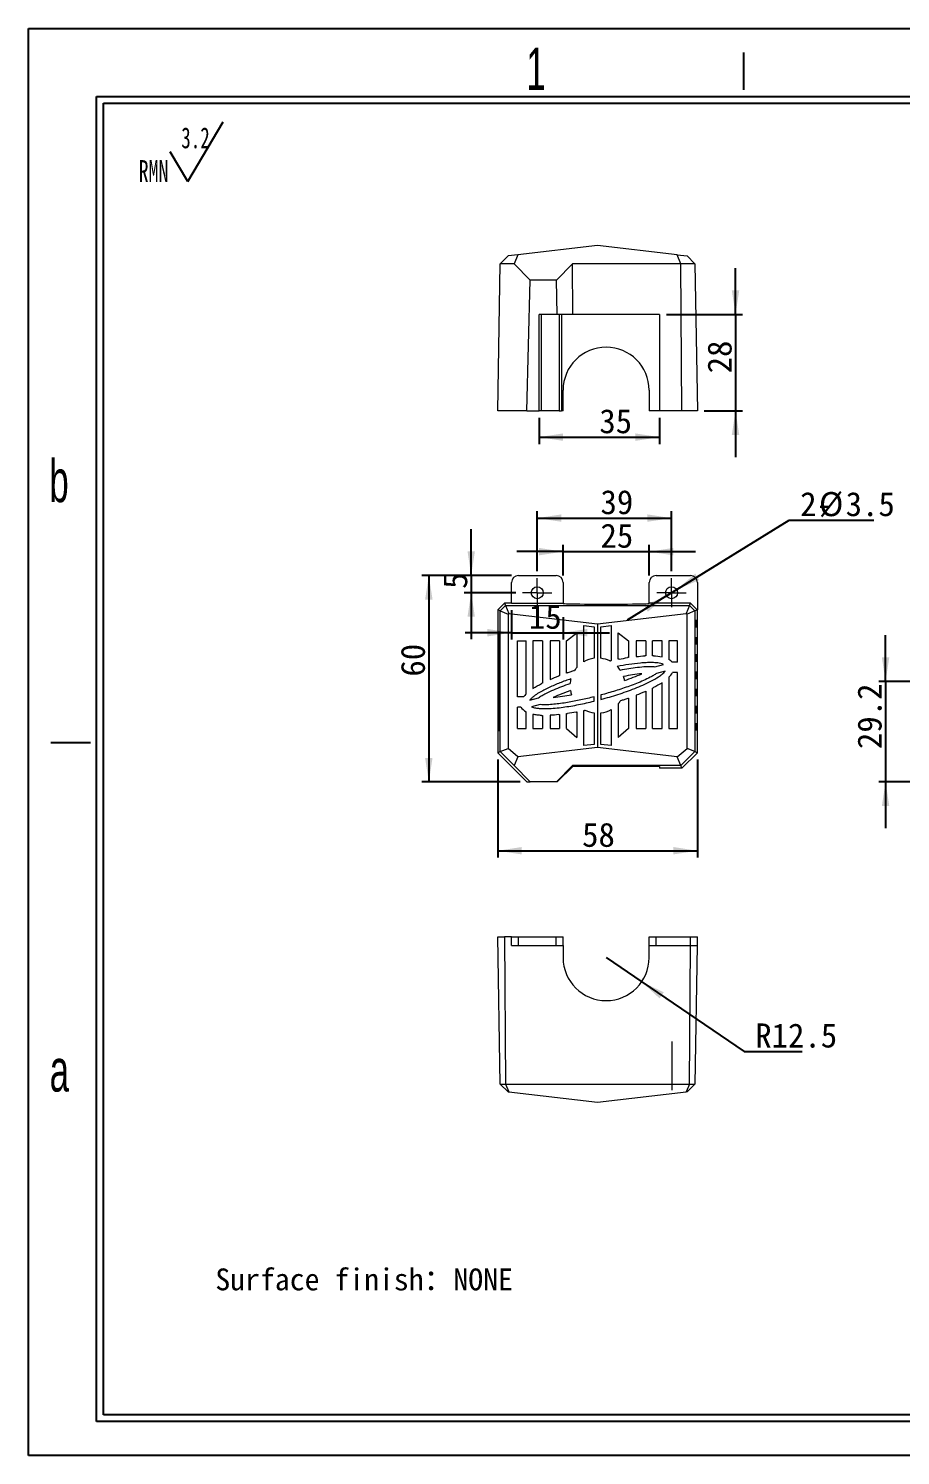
# Model space of a CAD drawing. Header units: millimetres. Extents: x 2 to 295, y 1 to 209.
# Drawn here: x 1.8 to 128.4, y 1.3 to 208.7 of the extents above; entities that cross this region are included whole.
import ezdxf

# ---------------------------------------------------------------- set-up
doc = ezdxf.new("R2010")
doc.units = ezdxf.units.MM
doc.linetypes.add('CENTER', pattern=[10.16, 6.35, -1.27, 1.27, -1.27])
doc.linetypes.add('CENTERX2', pattern=[20.32, 12.7, -2.54, 2.54, -2.54])
doc.layers.add('DIM', color=5, linetype='Continuous')
doc.layers.add('SLD-0', color=179, linetype='Continuous')
doc.layers.add('中心线', color=1, linetype='CENTER', lineweight=15)
doc.styles.add('SLDTEXTSTYLE0', font='SIMSUN.TTC', dxfattribs={"width": 0.67})
doc.styles.add('SLDTEXTSTYLE1', font='SIMSUN.TTC', dxfattribs={"bigfont": 'bigfont'})
doc.styles.add('SLDTEXTSTYLE13', font='SIMSUN.TTC')
doc.styles.add('SLDTEXTSTYLE4', font='GOTHIC.TTF', dxfattribs={"width": 0.61171})
doc.dimstyles.new('SLDDIMSTYLE0', dxfattribs={"dimtxt": 3.5, "dimasz": 3.5, "dimexe": 0, "dimexo": 0.0625, "dimgap": 0.875, "dimtad": 2, "dimlfac": 2, "dimrnd": 1e-09, "dimzin": 12, "dimdsep": 46, "dimtxsty": 'SLDTEXTSTYLE0', "dimsah": 1, "dimcen": 0.09, "dimadec": 0, "dimazin": 3, "dimtfac": 1, "dimtofl": 0, "dimtmove": 0, "dimatfit": 3, "dimfxl": 0, "dimfrac": 2, "dimtolj": 1, "dimtzin": 12, "dimarcsym": 0})
doc.dimstyles.new('SLDDIMSTYLE1', dxfattribs={"dimtxt": 3.5, "dimasz": 3.5, "dimexe": 0, "dimexo": 0.0625, "dimgap": 0.875, "dimtad": 0, "dimtih": 1, "dimtoh": 1, "dimlfac": 2, "dimrnd": 1e-09, "dimzin": 12, "dimdsep": 46, "dimtxsty": 'SLDTEXTSTYLE0', "dimsah": 1, "dimcen": 0, "dimadec": 0, "dimazin": 3, "dimtfac": 1, "dimtmove": 0, "dimatfit": 3, "dimfxl": 0, "dimfrac": 2, "dimtolj": 1, "dimtzin": 12, "dimarcsym": 0})
doc.dimstyles.new('SLDDIMSTYLE2', dxfattribs={"dimtxt": 3.5, "dimasz": 3.5, "dimexe": 0, "dimexo": 0.0625, "dimgap": 0.875, "dimtad": 2, "dimlfac": 2, "dimrnd": 1e-09, "dimzin": 12, "dimdsep": 46, "dimtxsty": 'SLDTEXTSTYLE0', "dimsah": 1, "dimcen": 0.09, "dimadec": 0, "dimazin": 3, "dimtfac": 1, "dimtmove": 0, "dimatfit": 0, "dimfxl": 0, "dimfrac": 2, "dimtolj": 1, "dimtzin": 12, "dimarcsym": 0})
doc.dimstyles.new('SLDDIMSTYLE3', dxfattribs={"dimtxt": 3.5, "dimasz": 3.5, "dimexe": 0, "dimexo": 0.0625, "dimgap": 0.875, "dimtad": 0, "dimtih": 1, "dimtoh": 1, "dimlfac": 2, "dimrnd": 1e-09, "dimzin": 12, "dimdsep": 46, "dimtxsty": 'SLDTEXTSTYLE0', "dimsah": 1, "dimcen": 0, "dimadec": 0, "dimazin": 3, "dimtfac": 1, "dimtofl": 0, "dimtmove": 0, "dimatfit": 3, "dimfxl": 0, "dimfrac": 2, "dimtolj": 1, "dimtzin": 12, "dimarcsym": 0})

# ---------------------------------------------------------------- blocks, each defined once
blk = doc.blocks.new('SW_NOTE_0')
at = {"layer": 'SLD-0', "color": 0}
for q in [(12.27, 9.26), (4.6, 4.92)]:
    blk.add_line((7.16, 0.59), q, dxfattribs=at)
at = {"layer": 'SLD-0', "color": 0, "attachment_point": 1, "style": 'SLDTEXTSTYLE0'}
for s, insert, char_height in [('3.2', (6.19, 8.45), 3.032), ('RMN', (0, 3.69), 3.175)]:
    blk.add_mtext(s, dxfattribs=dict(at, insert=insert, char_height=char_height))
blk = doc.blocks.new('_D')
at = {"layer": 'DIM'}
for p, q in [((75.69, 129.81), (75.69, 138.52)), ((75.69, 137.52), (95.19, 137.52)), ((95.19, 129.81), (95.19, 138.52))]:
    blk.add_line(p, q, dxfattribs=at)
for points in [[(75.69, 137.52), (79.19, 136.99), (79.19, 138.06)], [(95.19, 137.52), (91.69, 138.06), (91.69, 136.99)]]:
    blk.add_solid(points, dxfattribs=at)
at = {"layer": 'DIM', "insert": (84.87, 141.6), "char_height": 3.5, "attachment_point": 1, "style": 'SLDTEXTSTYLE13'}
blk.add_mtext('39', dxfattribs=at)
blk = doc.blocks.new('_D_1')
at = {"layer": 'DIM'}
for p, q in [((95.94, 127.14), (112.29, 137.24)), ((112.29, 137.24), (124.55, 137.24)), ((94.45, 126.22), (95.94, 127.14)), ((94.45, 126.22), (88.72, 122.69))]:
    blk.add_line(p, q, dxfattribs=at)
for points in [[(95.94, 127.14), (99.2, 128.52), (98.63, 129.44)], [(94.45, 126.22), (91.19, 124.84), (91.75, 123.92)]]:
    blk.add_solid(points, dxfattribs=at)
at = {"layer": 'DIM', "char_height": 3.5, "attachment_point": 1, "style": 'SLDTEXTSTYLE13'}
for s, insert in [('2-', (113.87, 141.31)), ('%%c', (116.6, 141.31)), ('3.5', (120.47, 141.31))]:
    blk.add_mtext(s, dxfattribs=dict(at, insert=insert))
blk = doc.blocks.new('_D_2')
at = {"layer": 'DIM'}
for p, q in [((69.94, 102.43), (69.94, 88.18)), ((98.94, 102.43), (98.94, 88.18)), ((69.94, 89.18), (98.94, 89.18))]:
    blk.add_line(p, q, dxfattribs=at)
for points in [[(69.94, 89.18), (73.44, 88.64), (73.44, 89.72)], [(98.94, 89.18), (95.44, 89.72), (95.44, 88.64)]]:
    blk.add_solid(points, dxfattribs=at)
at = {"layer": 'DIM', "insert": (82.2, 93.25), "char_height": 3.5, "attachment_point": 1, "style": 'SLDTEXTSTYLE13'}
blk.add_mtext('58', dxfattribs=at)
blk = doc.blocks.new('_D_3')
at = {"layer": 'DIM'}
for p, q in [((71.94, 129.18), (58.94, 129.18)), ((59.94, 129.18), (59.94, 99.18)), ((73.19, 99.18), (58.94, 99.18))]:
    blk.add_line(p, q, dxfattribs=at)
for points in [[(59.94, 129.18), (59.4, 125.68), (60.48, 125.68)], [(59.94, 99.18), (60.48, 102.68), (59.4, 102.68)]]:
    blk.add_solid(points, dxfattribs=at)
at = {"layer": 'DIM', "insert": (55.87, 114.49), "char_height": 3.5, "attachment_point": 1, "rotation": 90, "style": 'SLDTEXTSTYLE13'}
blk.add_mtext('60', dxfattribs=at)
blk = doc.blocks.new('_D_4')
at = {"layer": 'DIM'}
for p, q in [((79.44, 129.18), (79.44, 133.65)), ((91.94, 129.18), (91.94, 133.65)), ((79.44, 132.65), (72.71, 132.65)), ((79.44, 132.65), (91.94, 132.65)), ((91.94, 132.65), (98.67, 132.65))]:
    blk.add_line(p, q, dxfattribs=at)
for points in [[(79.44, 132.65), (75.94, 133.19), (75.94, 132.11)], [(91.94, 132.65), (95.44, 132.11), (95.44, 133.19)]]:
    blk.add_solid(points, dxfattribs=at)
at = {"layer": 'DIM', "insert": (84.87, 136.72), "char_height": 3.5, "attachment_point": 1, "style": 'SLDTEXTSTYLE13'}
blk.add_mtext('25', dxfattribs=at)
blk = doc.blocks.new('_D_5')
at = {"layer": 'DIM'}
for p, q in [((71.94, 124.16), (71.94, 119.87)), ((79.44, 123.13), (79.44, 119.87)), ((71.94, 120.87), (65.21, 120.87)), ((71.94, 120.87), (79.44, 120.87)), ((79.44, 120.87), (86.17, 120.87))]:
    blk.add_line(p, q, dxfattribs=at)
for points in [[(71.94, 120.87), (68.44, 121.41), (68.44, 120.33)], [(79.44, 120.87), (82.94, 120.33), (82.94, 121.41)]]:
    blk.add_solid(points, dxfattribs=at)
at = {"layer": 'DIM', "insert": (74.48, 124.94), "char_height": 3.5, "attachment_point": 1, "style": 'SLDTEXTSTYLE13'}
blk.add_mtext('15', dxfattribs=at)
blk = doc.blocks.new('_D_6')
at = {"layer": 'DIM'}
for p, q in [((66.09, 129.18), (66.09, 135.91)), ((71.94, 129.18), (65.09, 129.18)), ((66.09, 129.18), (66.09, 126.68)), ((72.57, 126.68), (65.09, 126.68)), ((66.09, 126.68), (66.09, 119.95))]:
    blk.add_line(p, q, dxfattribs=at)
for points in [[(66.09, 129.18), (66.63, 132.68), (65.56, 132.68)], [(66.09, 126.68), (65.56, 123.18), (66.63, 123.18)]]:
    blk.add_solid(points, dxfattribs=at)
at = {"layer": 'DIM', "insert": (62.02, 127.24), "char_height": 3.5, "attachment_point": 1, "rotation": 90, "style": 'SLDTEXTSTYLE13'}
blk.add_mtext('5', dxfattribs=at)
blk = doc.blocks.new('SW_CENTERMARKSYMBOL_0')
at = {"layer": '中心线', "color": 0}
for p, q in [((0, 1.25), (0, 2.125)), ((-1.25, 0), (-2.125, 0)), ((0, 0), (-1.25, 0)), ((0, 0), (0, 1.25)), ((0, 0), (0, -1.25)), ((0, 0), (1.25, 0)), ((1.25, 0), (2.125, 0)), ((0, -1.25), (0, -2.125))]:
    blk.add_line(p, q, dxfattribs=at)
blk = doc.blocks.new('SW_CENTERMARKSYMBOL_1')
at = {"layer": '中心线', "color": 0}
for p, q in [((0, 1.25), (0, 2.125)), ((-1.25, 0), (-2.125, 0)), ((0, 0), (-1.25, 0)), ((0, 0), (0, 1.25)), ((0, 0), (0, -1.25)), ((0, 0), (1.25, 0)), ((1.25, 0), (2.125, 0)), ((0, -1.25), (0, -2.125))]:
    blk.add_line(p, q, dxfattribs=at)
blk = doc.blocks.new('_D_9')
at = {"layer": 'DIM'}
for p, q in [((126.27, 113.78), (126.27, 120.51)), ((140.27, 113.78), (125.27, 113.78)), ((126.27, 113.78), (126.27, 99.18)), ((135.27, 99.18), (125.27, 99.18)), ((126.27, 99.18), (126.27, 92.45))]:
    blk.add_line(p, q, dxfattribs=at)
for points in [[(126.27, 113.78), (126.81, 117.28), (125.73, 117.28)], [(126.27, 99.18), (125.73, 95.68), (126.81, 95.68)]]:
    blk.add_solid(points, dxfattribs=at)
at = {"layer": 'DIM', "insert": (122.19, 103.96), "char_height": 3.5, "attachment_point": 1, "rotation": 90, "style": 'SLDTEXTSTYLE13'}
blk.add_mtext('29.2', dxfattribs=at)
blk = doc.blocks.new('_D_14')
at = {"layer": 'DIM'}
for p, q in [((85.69, 73.65), (90.86, 70.13)), ((90.86, 70.13), (105.75, 60.01)), ((105.75, 60.01), (114.14, 60.01))]:
    blk.add_line(p, q, dxfattribs=at)
blk.add_solid([(90.86, 70.13), (93.45, 67.72), (94.06, 68.61)], dxfattribs=at)
at = {"layer": 'DIM', "insert": (107.34, 64.08), "char_height": 3.5, "attachment_point": 1, "style": 'SLDTEXTSTYLE13'}
blk.add_mtext('R12.5', dxfattribs=at)
blk = doc.blocks.new('_D_15')
at = {"layer": 'DIM'}
for p, q in [((75.94, 152.12), (75.94, 148.29)), ((93.44, 152.12), (93.44, 148.29)), ((75.94, 149.29), (93.44, 149.29))]:
    blk.add_line(p, q, dxfattribs=at)
for points in [[(75.94, 149.29), (79.44, 148.75), (79.44, 149.83)], [(93.44, 149.29), (89.94, 149.83), (89.94, 148.75)]]:
    blk.add_solid(points, dxfattribs=at)
at = {"layer": 'DIM', "insert": (84.7, 153.36), "char_height": 3.5, "attachment_point": 1, "style": 'SLDTEXTSTYLE13'}
blk.add_mtext('35', dxfattribs=at)
blk = doc.blocks.new('_D_16')
at = {"layer": 'DIM'}
for p, q in [((104.48, 167.12), (104.48, 173.85)), ((94.44, 167.12), (105.48, 167.12)), ((104.48, 167.12), (104.48, 153.12)), ((99.94, 153.12), (105.48, 153.12)), ((104.48, 153.12), (104.48, 146.39))]:
    blk.add_line(p, q, dxfattribs=at)
for points in [[(104.48, 167.12), (105.02, 170.62), (103.94, 170.62)], [(104.48, 153.12), (103.94, 149.62), (105.02, 149.62)]]:
    blk.add_solid(points, dxfattribs=at)
at = {"layer": 'DIM', "insert": (100.41, 158.56), "char_height": 3.5, "attachment_point": 1, "rotation": 90, "style": 'SLDTEXTSTYLE13'}
blk.add_mtext('28', dxfattribs=at)

msp = doc.modelspace()

# ---------------------------------------------------------------- linework, layer by layer
at = {"color": 7, "linetype": 'Continuous', "lineweight": 15}
for p, q in [((84.4411, 177.1194), (72.8813, 175.7856)), ((96.001, 175.7856), (84.4411, 177.1194)), ((69.9411, 153.1194), (70.3142, 174.4925)), ((70.3142, 174.4925), (71.4411, 175.6194)), ((72.3457, 174.4925), (70.3142, 174.4925)), ((72.8813, 175.7856), (71.4411, 175.6194)), ((72.8813, 175.7856), (72.3457, 174.4925)), ((74.6602, 172.1194), (72.3457, 174.4925)), ((80.7866, 174.4925), (78.4721, 172.1194)), ((96.5366, 174.4925), (80.7866, 174.4925)), ((80.8399, 167.1194), (80.7866, 174.4925)), ((96.5366, 174.4925), (96.001, 175.7856)), ((96.001, 175.7856), (97.4411, 175.6194)), ((96.6911, 153.1194), (96.5366, 174.4925)), ((98.5681, 174.4925), (96.5366, 174.4925)), ((98.5681, 174.4925), (97.4411, 175.6194)), ((98.5681, 174.4925), (98.9411, 153.1194)), ((74.1911, 153.1194), (74.6602, 172.1194)), ((78.4721, 172.1194), (74.6602, 172.1194)), ((78.5955, 167.1194), (78.4721, 172.1194)), ((78.5955, 167.1194), (75.9411, 167.1194)), ((75.9411, 153.1194), (75.9411, 167.1194)), ((76.3176, 153.1194), (76.3176, 167.1194)), ((80.8399, 167.1194), (78.5955, 167.1194)), ((78.8682, 167.1194), (78.8682, 153.1194)), ((79.2218, 167.1194), (79.2218, 153.1194)), ((93.4411, 167.1194), (80.8399, 167.1194)), ((93.4411, 167.1194), (93.4411, 153.1194)), ((79.4411, 153.1194), (79.4411, 156.1194)), ((91.9411, 156.1194), (91.9411, 153.1194)), ((98.9411, 154.3694), (98.9193, 154.3694)), ((98.9411, 154.3694), (98.9411, 153.1194)), ((74.1911, 153.1194), (69.9411, 153.1194)), ((74.1911, 153.1194), (75.9411, 153.1194)), ((76.3176, 153.1194), (75.9411, 153.1194)), ((78.8682, 153.1194), (76.3176, 153.1194)), ((78.8682, 153.1194), (79.2218, 153.1194)), ((79.4411, 153.1194), (79.2218, 153.1194)), ((93.4411, 153.1194), (91.9411, 153.1194)), ((96.6911, 153.1194), (93.4411, 153.1194)), ((98.9411, 153.1194), (96.6911, 153.1194)), ((72.9411, 129.1814), (78.4411, 129.1814)), ((92.9411, 129.1815), (97.9411, 129.1815)), ((71.9411, 125.1597), (71.9411, 128.1814)), ((79.4411, 128.1814), (79.4411, 125.1597)), ((91.9411, 125.1597), (91.9411, 128.1815)), ((98.9411, 128.1815), (98.9411, 124.1815)), ((69.9411, 124.1815), (70.9411, 125.1815)), ((70.3142, 124.027), (71.0957, 124.8085)), ((70.9411, 125.1815), (71.0957, 124.8085)), ((71.9411, 125.1815), (70.9411, 125.1815)), ((71.0957, 124.8085), (71.5685, 123.6668)), ((71.0957, 124.8085), (97.7866, 124.8085)), ((71.9411, 125.1597), (79.4411, 125.1597)), ((79.4411, 125.1597), (79.4411, 125.1292)), ((97.9321, 125.1597), (91.9411, 125.1597)), ((91.9411, 125.1292), (91.9411, 125.1597)), ((97.7866, 124.8085), (97.3137, 123.6668)), ((97.7866, 124.8085), (97.9321, 125.1597)), ((97.7866, 124.8085), (98.5681, 124.027)), ((97.9321, 125.1597), (98.9103, 124.1815)), ((69.9411, 124.1815), (69.9411, 103.4315)), ((70.3142, 124.027), (69.9411, 124.1815)), ((70.3142, 124.027), (71.4411, 123.5602)), ((70.3142, 103.5861), (70.3142, 124.027)), ((71.4411, 123.5602), (71.5685, 123.6668)), ((71.4411, 123.5602), (71.4411, 104.0529)), ((71.5685, 123.6668), (84.4411, 122.1815)), ((84.4411, 122.1815), (97.3137, 123.6668)), ((97.4411, 123.5602), (97.3137, 123.6668)), ((98.5681, 124.027), (97.4411, 123.5602)), ((97.4411, 104.0529), (97.4411, 123.5602)), ((98.9411, 124.1815), (98.5681, 124.027)), ((98.5681, 124.027), (98.5681, 103.5861)), ((98.5964, 122.6815), (98.7099, 122.6815)), ((98.7709, 122.6815), (98.8844, 122.6815)), ((98.9411, 124.1815), (98.9103, 124.1815)), ((98.9411, 103.4315), (98.9411, 124.1815)), ((79.9411, 119.6815), (81.4411, 120.8592)), ((81.4411, 120.8592), (81.4411, 115.8273)), ((82.4411, 121.909), (83.9411, 121.7359)), ((82.4411, 116.6456), (82.4411, 121.909)), ((83.9411, 121.7359), (83.9411, 117.1502)), ((84.4411, 122.1815), (84.4411, 104.1815)), ((84.9411, 121.7359), (86.4411, 121.909)), ((84.9411, 117.1502), (84.9411, 121.7359)), ((86.4411, 121.909), (86.4411, 116.8139)), ((87.4411, 120.8592), (88.9411, 119.6815)), ((87.4411, 117.0106), (87.4411, 120.8592)), ((98.7099, 121.6815), (98.5964, 121.6815)), ((98.8844, 121.6815), (98.7709, 121.6815)), ((72.8161, 119.6815), (74.0661, 119.6815)), ((72.8161, 111.5365), (72.8161, 119.6815)), ((74.0661, 111.9747), (74.0661, 119.6815)), ((76.4411, 119.6815), (75.0661, 119.6815)), ((75.0661, 119.6815), (75.0661, 112.7649)), ((76.4411, 119.6815), (76.4411, 113.5443)), ((77.5661, 119.6815), (77.5661, 114.0702)), ((78.9411, 119.6815), (77.5661, 119.6815)), ((78.9411, 119.6815), (78.9411, 114.6332)), ((79.9411, 115.002), (79.9411, 119.6815)), ((88.9411, 119.6815), (88.9411, 117.2587)), ((91.4411, 119.6815), (90.0661, 119.6815)), ((90.0661, 119.6815), (90.0661, 117.4012)), ((91.4411, 119.6815), (91.4411, 117.5088)), ((93.8161, 119.6815), (92.4411, 119.6815)), ((92.4411, 117.5214), (92.4411, 119.6815)), ((93.8161, 117.3729), (93.8161, 119.6815)), ((96.0661, 119.6815), (94.8161, 119.6815)), ((94.8161, 119.6815), (94.8161, 116.9625)), ((96.0661, 116.5745), (96.0661, 119.6815)), ((98.5964, 120.1815), (98.7099, 120.1815)), ((98.7099, 119.1815), (98.5964, 119.1815)), ((98.7709, 120.1815), (98.8844, 120.1815)), ((98.8844, 119.1815), (98.7709, 119.1815)), ((92.7592, 115.928), (94.0158, 116.2647)), ((96.0661, 116.5745), (95.2882, 116.5745)), ((98.5964, 117.6815), (98.7099, 117.6815)), ((98.7099, 116.6815), (98.5964, 116.6815)), ((98.7709, 117.6815), (98.8844, 117.6815)), ((98.8844, 116.6815), (98.7709, 116.6815)), ((94.2746, 115.2988), (93.0181, 114.9621)), ((94.8161, 114.3933), (94.8161, 106.9315)), ((96.0661, 115.0745), (95.3448, 115.0745)), ((96.0661, 106.9315), (96.0661, 115.0745)), ((98.5964, 115.1815), (98.7099, 115.1815)), ((98.7099, 114.1815), (98.5964, 114.1815)), ((98.7709, 115.1815), (98.8844, 115.1815)), ((98.8844, 114.1815), (98.7709, 114.1815)), ((91.4416, 112.348), (91.4416, 106.9315)), ((92.4416, 106.9315), (92.4416, 112.8188)), ((93.8166, 106.9315), (93.8166, 113.5981)), ((98.5964, 112.6815), (98.7099, 112.6815)), ((98.7709, 112.6815), (98.8844, 112.6815)), ((73.6896, 111.5365), (72.8161, 111.5365)), ((73.2877, 110.0365), (72.8161, 110.0365)), ((72.8161, 106.9315), (72.8161, 110.0365)), ((74.6077, 111.0643), (75.8642, 111.401)), ((76.123, 110.4351), (74.8665, 110.0984)), ((83.9411, 110.9154), (83.9411, 111.5541)), ((84.9411, 111.8151), (84.9411, 111.1719)), ((87.4411, 110.5315), (87.4411, 105.6164)), ((88.9416, 111.3555), (88.9416, 106.9315)), ((90.0666, 111.7783), (90.0666, 106.9315)), ((98.7099, 111.6815), (98.5964, 111.6815)), ((98.5964, 110.1815), (98.7099, 110.1815)), ((98.8844, 111.6815), (98.7709, 111.6815)), ((98.7709, 110.1815), (98.8844, 110.1815)), ((74.0661, 106.9315), (74.0661, 109.3874)), ((75.0661, 108.9903), (75.0661, 106.9315)), ((76.4411, 108.8417), (76.4411, 106.9315)), ((77.5661, 108.8603), (77.5661, 106.9315)), ((78.9411, 108.9756), (78.9411, 106.9315)), ((79.9411, 106.9315), (79.9411, 109.1044)), ((81.4411, 109.3525), (81.4411, 105.6164)), ((82.4411, 104.4541), (82.4411, 109.5476)), ((83.9411, 109.2101), (83.9411, 104.6272)), ((84.9411, 104.6272), (84.9411, 109.2101)), ((86.4411, 109.7142), (86.4411, 104.4541)), ((98.7099, 109.1815), (98.5964, 109.1815)), ((98.8844, 109.1815), (98.7709, 109.1815)), ((72.8161, 106.9315), (74.0661, 106.9315)), ((75.0661, 106.9315), (76.4411, 106.9315)), ((77.5661, 106.9315), (78.9411, 106.9315)), ((79.9411, 106.9315), (81.4411, 105.6164)), ((88.9416, 106.9315), (87.4411, 105.6164)), ((90.0666, 106.9315), (91.4416, 106.9315)), ((92.4416, 106.9315), (93.8166, 106.9315)), ((94.8161, 106.9315), (96.0661, 106.9315)), ((98.5964, 107.6815), (98.7099, 107.6815)), ((98.7099, 106.6815), (98.5964, 106.6815)), ((98.7709, 107.6815), (98.8844, 107.6815)), ((98.8844, 106.6815), (98.7709, 106.6815)), ((70.3142, 103.5861), (71.4411, 104.0529)), ((72.8813, 102.8477), (71.4411, 104.0529)), ((84.4411, 104.1815), (72.8813, 102.8477)), ((83.9411, 104.6272), (82.4411, 104.4541)), ((96.001, 102.8477), (84.4411, 104.1815)), ((86.4411, 104.4541), (84.9411, 104.6272)), ((96.001, 102.8477), (97.4411, 104.0529)), ((98.5681, 103.5861), (97.4411, 104.0529)), ((69.9411, 103.4315), (70.3142, 103.5861)), ((74.1911, 99.1815), (69.9411, 103.4315)), ((72.3457, 101.5546), (70.3142, 103.5861)), ((72.8813, 102.8477), (72.3457, 101.5546)), ((96.5366, 101.5546), (96.001, 102.8477)), ((98.5681, 103.5861), (96.5366, 101.5546)), ((98.9411, 103.4315), (96.6911, 101.1815)), ((98.5681, 103.5861), (98.9411, 103.4315)), ((74.6602, 99.1815), (72.3457, 101.5546)), ((80.7866, 101.5546), (78.4721, 99.1815)), ((80.8399, 101.4259), (78.5955, 99.1815)), ((96.5366, 101.5546), (80.7866, 101.5546)), ((80.8399, 101.4259), (80.7866, 101.5546)), ((93.4411, 101.4259), (80.8399, 101.4259)), ((93.4411, 101.4259), (93.4411, 101.1815)), ((96.6911, 101.1815), (93.4411, 101.1815)), ((96.6911, 101.1815), (96.5366, 101.5546)), ((74.1911, 99.1815), (74.6602, 99.1815)), ((78.4721, 99.1815), (74.6602, 99.1815)), ((78.5955, 99.1815), (78.4721, 99.1815)), ((70.3142, 55.2757), (69.9411, 76.6488)), ((69.9411, 76.6488), (70.9411, 76.6488)), ((70.9411, 76.6488), (71.0957, 55.2757)), ((71.9411, 76.6488), (70.9411, 76.6488)), ((71.9411, 75.3988), (71.9411, 76.6488)), ((71.9411, 76.6488), (72.9411, 76.6488)), ((71.9411, 75.3988), (72.9411, 75.3988)), ((72.9411, 75.3988), (72.9411, 76.6488)), ((72.9411, 76.6488), (78.4411, 76.6488)), ((72.9411, 75.3988), (78.4411, 75.3988)), ((78.4411, 75.3988), (78.4411, 76.6488)), ((78.4411, 76.6488), (79.4411, 76.6488)), ((78.4411, 75.3988), (79.4411, 75.3988)), ((79.4411, 75.3988), (79.4411, 76.6488)), ((79.4411, 75.3988), (79.4411, 73.6488)), ((91.9411, 75.3988), (91.9411, 76.6488)), ((91.9411, 76.6488), (92.9411, 76.6488)), ((91.9411, 75.3988), (92.9411, 75.3988)), ((91.9411, 73.6488), (91.9411, 75.3988)), ((92.9411, 75.3988), (92.9411, 76.6488)), ((92.9411, 76.6488), (97.9411, 76.6488)), ((92.9411, 75.3988), (97.9411, 75.3988)), ((97.7866, 55.2757), (97.9321, 75.3988)), ((97.9411, 75.3988), (97.9411, 76.6488)), ((97.9411, 76.6488), (98.9411, 76.6488)), ((97.9411, 75.3988), (98.9411, 75.3988)), ((98.9193, 75.3988), (98.5681, 55.2757)), ((98.9411, 75.3988), (98.9411, 76.6488)), ((70.3142, 55.2757), (71.0957, 55.2757)), ((70.3142, 55.2757), (71.4411, 54.1488)), ((71.0957, 55.2757), (97.7866, 55.2757)), ((71.0957, 55.2757), (71.5685, 54.1341)), ((71.4411, 54.1488), (71.5685, 54.1341)), ((71.5685, 54.1341), (84.4411, 52.6488)), ((84.4411, 52.6488), (97.3137, 54.1341)), ((97.7866, 55.2757), (97.3137, 54.1341)), ((97.4411, 54.1488), (97.3137, 54.1341)), ((98.5681, 55.2757), (97.4411, 54.1488)), ((97.7866, 55.2757), (98.5681, 55.2757))]:
    msp.add_line(p, q, dxfattribs=at)
for centre in [(75.6911, 126.6815), (95.1911, 126.6815)]:
    msp.add_circle(centre, 0.875, dxfattribs=at)
for centre, radius, start, end in [((85.6911, 156.1194), 6.25, 0, 180), ((72.9411, 128.1814), 1, 90, 180), ((78.4411, 128.1814), 1, 0, 90), ((92.9411, 128.1815), 1, 90, 180), ((97.9411, 128.1815), 1, 0, 90), ((84.4411, 113.1815), 4, 97.180756, 120), ((84.4411, 113.1815), 4, 63.663093, 82.819244), ((84.4411, 113.1815), 4, 165.837685, 175.652883), ((84.4411, 113.1815), 4, 138.590378, 146.336907), ((84.4411, 113.1815), 4, 34.347117, 44.162315), ((84.4411, 113.1815), 4, 10.596481, 19.403533), ((84.4411, 113.1815), 4, 190.596467, 199.403593), ((84.4411, 113.1815), 4.0028, 318.544757, 326.282895), ((84.4411, 113.1815), 4.0028, 243.68455, 262.824315), ((84.4411, 113.1815), 4.0028, 277.175685, 299.976763), ((85.6911, 73.6488), 6.25, 180, 0)]:
    msp.add_arc(centre, radius, start, end, dxfattribs=at)
for centre, major_axis, start_param, end_param in [((85.6911, 125.1292), (6.25, 0), 3.14159265, 6.28318531), ((98.5964, 122.1815), (0, 0.5), 0, 3.14159265), ((98.7099, 122.1815), (0, 0.5), 3.14159265, 6.28318531), ((98.7709, 122.1815), (0, 0.5), 0, 3.14159265), ((98.8844, 122.1815), (0, 0.5), 3.14159265, 6.28318531), ((70.1639, 113.7815), (0, 7.25), 0.29533966, 2.7880688), ((70.1639, 113.7815), (0, 7.25), 4.71238898, 6.07296087), ((98.5964, 119.6815), (0, 0.5), 0, 3.14159265), ((98.7099, 119.6815), (0, 0.5), 3.14159265, 6.28318531), ((98.7709, 119.6815), (0, 0.5), 0, 3.14159265), ((98.8844, 119.6815), (0, 0.5), 3.14159265, 6.28318531), ((98.5964, 117.1815), (0, 0.5), 0, 3.14159265), ((98.7099, 117.1815), (0, 0.5), 3.14159265, 6.28318531), ((98.7709, 117.1815), (0, 0.5), 0, 3.14159265), ((98.8844, 117.1815), (0, 0.5), 3.14159265, 6.28318531), ((98.5964, 114.6815), (0, 0.5), 0, 3.14159265), ((98.7099, 114.6815), (0, 0.5), 3.14159265, 6.28318531), ((98.7709, 114.6815), (0, 0.5), 0, 3.14159265), ((98.8844, 114.6815), (0, 0.5), 3.14159265, 6.28318531), ((70.1639, 113.7815), (0, 7.25), 3.33546961, 4.71238898), ((98.5964, 112.1815), (0, 0.5), 0, 3.14159265), ((98.7099, 112.1815), (0, 0.5), 3.14159265, 6.28318531), ((98.7709, 112.1815), (0, 0.5), 0, 3.14159265), ((98.8844, 112.1815), (0, 0.5), 3.14159265, 6.28318531), ((98.5964, 109.6815), (0, 0.5), 0, 3.14159265), ((98.7099, 109.6815), (0, 0.5), 3.14159265, 6.28318531), ((98.7709, 109.6815), (0, 0.5), 0, 3.14159265), ((98.8844, 109.6815), (0, 0.5), 3.14159265, 6.28318531), ((98.5964, 107.1815), (0, 0.5), 0, 3.14159265), ((98.7099, 107.1815), (0, 0.5), 3.14159265, 6.28318531), ((98.7709, 107.1815), (0, 0.5), 0, 3.14159265), ((98.8844, 107.1815), (0, 0.5), 3.14159265, 6.28318531)]:
    msp.add_ellipse(centre, major_axis=major_axis, ratio=0.01745506, start_param=start_param, end_param=end_param, dxfattribs=at)
at = {"color": 8, "linetype": 'Continuous', "lineweight": 15}
for start_param, end_param in [(6.07296087, 6.57852496), (2.7880688, 3.33546961)]:
    msp.add_ellipse((70.1639, 113.7815), major_axis=(0, 7.25), ratio=0.01745506, start_param=start_param, end_param=end_param, dxfattribs=at)
at = {"color": 7, "linetype": 'Continuous', "lineweight": 15}
for points, knots in [([(70.1868, 120.8715), (70.1867, 120.8717), (70.186, 120.876), (70.1887, 120.8581), (70.1912, 120.8282), (70.1927, 120.8112)], [0, 0, 0, 0, 0.01571019, 0.44439888, 1, 1, 1, 1]), ([(86.2157, 116.7663), (86.2325, 116.7699), (86.2492, 116.7735), (86.2659, 116.777), (86.2743, 116.7788), (86.2827, 116.7806), (86.291, 116.7823), (86.2994, 116.7841), (86.3078, 116.7859), (86.3161, 116.7877)], [0, 0, 0, 0, 0.000103292452, 0.000103292452, 0.000103292452, 0.000154938726, 0.000154938726, 0.000154938726, 0.000206585014, 0.000206585014, 0.000206585014, 0.000206585014]), ([(86.4411, 116.8139), (86.4203, 116.8095), (86.3995, 116.8052), (86.3786, 116.8008), (86.3578, 116.7964), (86.337, 116.792), (86.3161, 116.7877)], [0, 0, 0, 0, 0.00012852923, 0.00012852923, 0.00012852923, 0.000257058689, 0.000257058689, 0.000257058689, 0.000257058689]), ([(94.0158, 116.2647), (93.8852, 116.3223), (93.75, 116.3618), (93.4756, 116.4252), (93.3359, 116.4484), (92.9153, 116.5024), (92.634, 116.5178), (92.0705, 116.5285), (91.788, 116.523), (91.2241, 116.4984), (90.9426, 116.479), (90.0991, 116.4056), (89.5386, 116.3363), (88.4215, 116.1712), (87.8651, 116.0751), (87.3106, 115.9683)], [0, 0, 0, 0, 0.0625, 0.0625, 0.125, 0.125, 0.25, 0.25, 0.375, 0.375, 0.5, 0.5, 0.75, 0.75, 1, 1, 1, 1]), ([(80.5627, 114.1602), (80.0295, 113.9756), (79.5002, 113.7809), (78.4514, 113.3658), (77.9313, 113.1456), (76.9084, 112.6682), (76.4043, 112.4123), (75.6783, 111.9748), (75.4417, 111.8203), (75.1043, 111.5631), (74.9952, 111.4734), (74.7894, 111.2814), (74.6921, 111.1796), (74.6077, 111.0643)], [0, 0, 0, 0, 0.25, 0.25, 0.5, 0.5, 0.75, 0.75, 0.875, 0.875, 0.9375, 0.9375, 1, 1, 1, 1]), ([(80.0661, 115.0461), (80.1537, 115.0768), (80.2413, 115.1073), (80.329, 115.1374), (80.4167, 115.1676), (80.5046, 115.1975), (80.5925, 115.2271), (80.7653, 115.2853), (80.9384, 115.3426), (81.1119, 115.3988)], [0, 0, 0, 0, 0.00055989056, 0.00055989056, 0.00055989056, 0.00111978088, 0.00111978088, 0.00111978088, 0.00222044738, 0.00222044738, 0.00222044738, 0.00222044738]), ([(84.9411, 111.1719), (85.7705, 111.3935), (86.5944, 111.6354), (88.2284, 112.163), (89.0387, 112.4484), (90.2372, 112.9197), (90.6337, 113.084), (91.4191, 113.432), (91.8078, 113.6153), (92.5711, 114.0104), (92.9465, 114.2213), (93.4837, 114.5774), (93.659, 114.7032), (93.9068, 114.9088), (93.9868, 114.9801), (94.1385, 115.1314), (94.2104, 115.2111), (94.2746, 115.2988)], [0, 0, 0, 0, 0.25, 0.25, 0.5, 0.5, 0.625, 0.625, 0.75, 0.75, 0.875, 0.875, 0.9375, 0.9375, 0.96875, 0.96875, 1, 1, 1, 1]), ([(93.0181, 114.9621), (92.8742, 114.8499), (92.7227, 114.7504), (92.4133, 114.5619), (92.2551, 114.4735), (91.774, 114.2189), (91.4459, 114.0637), (90.4514, 113.6216), (89.7747, 113.3583), (88.4109, 112.8654), (87.7226, 112.6367), (86.3377, 112.206), (85.6411, 112.0043), (84.9411, 111.8151)], [0, 0, 0, 0, 0.0625, 0.0625, 0.125, 0.125, 0.25, 0.25, 0.5, 0.5, 0.75, 0.75, 1, 1, 1, 1]), ([(87.7437, 115.4384), (88.5709, 115.6), (89.4022, 115.7409), (90.6572, 115.8929), (91.0765, 115.9336), (91.7078, 115.966), (91.9184, 115.9719), (92.3399, 115.967), (92.5502, 115.9572), (92.7592, 115.928)], [0, 0, 0, 0, 0.5, 0.5, 0.75, 0.75, 0.875, 0.875, 1, 1, 1, 1]), ([(90.8762, 114.9059), (90.4291, 114.8629), (89.9843, 114.8046), (89.0973, 114.6701), (88.6551, 114.5937), (88.2139, 114.5104)], [0, 0, 0, 0, 0.5, 0.5, 1, 1, 1, 1]), ([(88.3729, 113.9171), (88.7965, 114.0655), (89.2176, 114.2204), (90.053, 114.5475), (90.4674, 114.7195), (90.8762, 114.9059)], [0, 0, 0, 0, 0.5, 0.5, 1, 1, 1, 1]), ([(75.8642, 111.401), (76.0313, 111.5313), (76.2085, 111.6449), (76.5705, 111.8595), (76.7559, 111.9597), (77.319, 112.2474), (77.7027, 112.4218), (78.8655, 112.9177), (79.6557, 113.2112), (80.4526, 113.4847)], [0, 0, 0, 0, 0.125, 0.125, 0.25, 0.25, 0.5, 0.5, 1, 1, 1, 1]), ([(80.5093, 112.446), (80.0857, 112.2975), (79.6646, 112.1427), (78.8292, 111.8156), (78.4148, 111.6436), (78.0059, 111.4573)], [0, 0, 0, 0, 0.5, 0.5, 1, 1, 1, 1]), ([(74.8665, 110.0984), (74.9552, 110.0593), (75.046, 110.0288), (75.2302, 109.9773), (75.3235, 109.9564), (75.606, 109.9034), (75.7973, 109.8809), (76.3697, 109.8351), (76.7528, 109.8327), (77.5193, 109.8546), (77.9017, 109.8798), (78.6653, 109.9484), (79.0463, 109.992), (80.1862, 110.1434), (80.9425, 110.2716), (82.4476, 110.5659), (83.1963, 110.7324), (83.9411, 110.9154)], [0, 0, 0, 0, 0.03125, 0.03125, 0.0625, 0.0625, 0.125, 0.125, 0.25, 0.25, 0.375, 0.375, 0.5, 0.5, 0.75, 0.75, 1, 1, 1, 1]), ([(83.9411, 111.5541), (83.3002, 111.3928), (82.6567, 111.242), (81.3644, 110.965), (80.7156, 110.8385), (79.4126, 110.619), (78.7582, 110.5249), (77.7719, 110.4301), (77.4422, 110.4062), (76.9468, 110.3923), (76.7815, 110.3914), (76.4517, 110.4015), (76.287, 110.4122), (76.123, 110.4351)], [0, 0, 0, 0, 0.25, 0.25, 0.5, 0.5, 0.75, 0.75, 0.875, 0.875, 0.9375, 0.9375, 1, 1, 1, 1]), ([(78.0059, 111.4573), (78.453, 111.5002), (78.8979, 111.5585), (79.785, 111.6929), (80.2271, 111.7694), (80.6683, 111.8527)], [0, 0, 0, 0, 0.5, 0.5, 1, 1, 1, 1]), ([(88.8166, 111.3116), (88.729, 111.2809), (88.6414, 111.2505), (88.5536, 111.2204), (88.4659, 111.1903), (88.378, 111.1605), (88.2901, 111.1309), (88.1173, 111.0728), (87.9441, 111.0157), (87.7706, 110.9596)], [0, 0, 0, 0, 0.00055991024, 0.00055991024, 0.00055991024, 0.00111982027, 0.00111982027, 0.00111982027, 0.00222038216, 0.00222038216, 0.00222038216, 0.00222038216]), ([(76.3161, 108.8455), (76.1062, 108.8531), (75.8965, 108.8667), (75.4788, 108.9123), (75.2712, 108.944), (75.0661, 108.9903)], [0, 0, 0, 0, 0.5, 0.5, 1, 1, 1, 1]), ([(82.4411, 109.5476), (82.4599, 109.5514), (82.4787, 109.5552), (82.4975, 109.559), (82.5204, 109.5636), (82.5433, 109.5683), (82.5661, 109.573)], [0, 0, 0, 0, 0.000115798097, 0.000115798097, 0.000115798097, 0.000256702232, 0.000256702232, 0.000256702232, 0.000256702232]), ([(82.6666, 109.5936), (82.6499, 109.5901), (82.6331, 109.5867), (82.6164, 109.5832), (82.608, 109.5815), (82.5996, 109.5798), (82.5913, 109.5781), (82.5829, 109.5764), (82.5745, 109.5747), (82.5661, 109.573)], [0, 0, 0, 0, 0.000103245862, 0.000103245862, 0.000103245862, 0.00015486884, 0.00015486884, 0.00015486884, 0.000206491832, 0.000206491832, 0.000206491832, 0.000206491832]), ([(70.1913, 106.738), (70.1906, 106.7294), (70.1885, 106.7032), (70.1861, 106.6878), (70.1869, 106.6924), (70.187, 106.693)], [0, 0, 0, 0, 0.30176082, 0.9148874, 1, 1, 1, 1])]:
    msp.add_open_spline(points, degree=3, knots=knots, dxfattribs=at)
for points in [[(87.5661, 117.0335), (87.5245, 117.0259), (87.4828, 117.0183), (87.4411, 117.0106)], [(87.5661, 117.0335), (87.9817, 117.1091), (88.3984, 117.1785), (88.8161, 117.2404)], [(88.9411, 117.2587), (88.8995, 117.2527), (88.8578, 117.2466), (88.8161, 117.2404)], [(90.0661, 117.4012), (90.4819, 117.4458), (90.8986, 117.4811), (91.3161, 117.5028)], [(91.4411, 117.5088), (91.3995, 117.5069), (91.3578, 117.5049), (91.3161, 117.5028)], [(92.5661, 117.5176), (92.5245, 117.5191), (92.4828, 117.5204), (92.4411, 117.5214)], [(92.5661, 117.5176), (92.986, 117.5024), (93.4059, 117.4649), (93.8161, 117.3729)], [(95.2882, 116.5745), (95.1425, 116.7183), (94.9866, 116.8494), (94.8161, 116.9625)], [(77.5661, 114.0702), (77.979, 114.2508), (78.3961, 114.4217), (78.8161, 114.5849)], [(78.9411, 114.6332), (78.8994, 114.6172), (78.8578, 114.6011), (78.8161, 114.5849)], [(80.0661, 115.0461), (80.0244, 115.0315), (79.9828, 115.0168), (79.9411, 115.002)], [(94.8161, 114.3933), (95.0184, 114.5986), (95.1988, 114.8255), (95.3448, 115.0745)], [(75.0661, 112.7649), (75.4681, 113.0284), (75.8884, 113.2624), (76.3161, 113.481)], [(76.4411, 113.5443), (76.3994, 113.5233), (76.3577, 113.5023), (76.3161, 113.481)], [(91.3166, 112.2929), (90.9037, 112.1123), (90.4866, 111.9414), (90.0666, 111.7783)], [(91.3166, 112.2929), (91.3583, 112.3112), (91.4, 112.3295), (91.4416, 112.348)], [(92.4416, 112.8188), (92.4833, 112.8397), (92.525, 112.8608), (92.5666, 112.8821)], [(93.8166, 113.5981), (93.4145, 113.3348), (92.9943, 113.1007), (92.5666, 112.8821)], [(73.2877, 110.0365), (73.5215, 109.789), (73.7757, 109.5662), (74.0661, 109.3874)], [(74.0661, 111.9747), (73.9297, 111.8385), (73.8022, 111.6932), (73.6896, 111.5365)], [(88.8166, 111.3116), (88.8583, 111.3261), (88.8999, 111.3408), (88.9416, 111.3555)], [(76.3161, 108.8455), (76.3578, 108.844), (76.3994, 108.8427), (76.4411, 108.8417)], [(78.8161, 108.9619), (78.4004, 108.9172), (77.9837, 108.8819), (77.5661, 108.8603)], [(78.8161, 108.9619), (78.8578, 108.9663), (78.8995, 108.9709), (78.9411, 108.9756)], [(79.9411, 109.1044), (79.9828, 109.1104), (80.0245, 109.1165), (80.0661, 109.1227)], [(81.3161, 109.3296), (80.9006, 109.254), (80.4839, 109.1846), (80.0661, 109.1227)], [(81.3161, 109.3296), (81.3578, 109.3372), (81.3995, 109.3448), (81.4411, 109.3525)]]:
    msp.add_open_spline(points, degree=3, dxfattribs=at)
at = {"layer": 'SLD-0'}
for p, q in [((1.812, 208.6737), (295.1066, 208.6737)), ((1.812, 1.2938), (1.812, 208.6737)), ((12.6748, 7.2189), (12.6748, 197.811)), ((12.6748, 197.811), (289.1814, 197.811)), ((289.1814, 7.2189), (12.6748, 7.2189)), ((295.1066, 1.2938), (1.812, 1.2938))]:
    msp.add_line(p, q, dxfattribs=at)
at = {"layer": 'SLD-0', "color": 6, "linetype": 'Continuous'}
for p, q in [((105.701, 199.786), (105.701, 205.1695)), ((11.6873, 6.2314), (11.6873, 198.7985)), ((11.6873, 198.7985), (290.1689, 198.7985)), ((10.8046, 104.8527), (5.0681, 104.8527)), ((290.1689, 6.2314), (11.6873, 6.2314))]:
    msp.add_line(p, q, dxfattribs=at)
at = {"layer": '中心线', "linetype": 'CENTERX2', "lineweight": 0, "ltscale": 0.75}
msp.add_line((95.2911, 54.3801), (95.2911, 61.436), dxfattribs=at)

# ---------------------------------------------------------------- block references
at = {"layer": 'SLD-0'}
msp.add_blockref('SW_NOTE_0', (17.795, 185.8578), dxfattribs=at)
at = {"layer": '中心线'}
for name, p in [('SW_CENTERMARKSYMBOL_1', (75.6911, 126.6815)), ('SW_CENTERMARKSYMBOL_0', (95.1911, 126.6815))]:
    msp.add_blockref(name, p, dxfattribs=at)

# ---------------------------------------------------------------- texts
at = {"color": 7, "linetype": 'Continuous', "lineweight": 0, "insert": (28.944, 28.4695), "char_height": 3.175, "attachment_point": 1, "style": 'SLDTEXTSTYLE1'}
msp.add_mtext('Surface finish\\M+18146NONE', dxfattribs=at)
at = {"layer": 'SLD-0', "char_height": 6.172, "attachment_point": 1, "style": 'SLDTEXTSTYLE4'}
for s, insert in [('1', (74.111, 205.8988)), ('b', (4.8346, 146.0194)), ('a', (4.8798, 60.3511))]:
    msp.add_mtext(s, dxfattribs=dict(at, insert=insert))

# ---------------------------------------------------------------- dimensions: what is measured, and where the dimension line sits
at = {"layer": 'DIM'}
for base, p1, p2, angle, dimstyle, picture, middle in [((104.4834, 153.1194), (93.4411, 167.1194), (98.9411, 153.1194), 90, 'SLDDIMSTYLE2', '_D_16', (104.4834, 159.917)), ((95.1911, 137.5247), (75.6911, 128.8065), (95.1911, 128.8065), 0, 'SLDDIMSTYLE0', '_D', (86.2298, 137.5247)), ((66.0945, 126.6815), (72.9411, 129.1814), (73.5661, 126.6815), 90, 'SLDDIMSTYLE2', '_D_6', (66.0945, 127.9242)), ((91.9411, 132.6473), (79.4411, 128.1814), (91.9411, 128.1815), 0, 'SLDDIMSTYLE2', '_D_4', (86.2298, 132.6473)), ((59.9411, 99.1815), (72.9411, 129.1814), (74.1911, 99.1815), 90, 'SLDDIMSTYLE0', '_D_3', (59.9411, 115.8496)), ((79.4411, 120.8688), (71.9411, 125.1597), (79.4411, 124.129), 0, 'SLDDIMSTYLE2', '_D_5', (75.8441, 120.8688)), ((126.2669, 99.1815), (141.2669, 113.7815), (136.2669, 99.1815), 90, 'SLDDIMSTYLE2', '_D_9', (126.2669, 106.6843)), ((98.9411, 89.1815), (69.9411, 103.4315), (98.9411, 103.4315), 0, 'SLDDIMSTYLE0', '_D_2', (83.5597, 89.1815))]:
    dim = msp.add_linear_dim(base=base, p1=p1, p2=p2, angle=angle, dimstyle=dimstyle, dxfattribs=at)
    dim.commit()
    dim.dimension.update_dxf_attribs({"geometry": picture, "text_midpoint": middle, "dimtype": 160})
dim = msp.add_linear_dim(base=(93.4411, 149.2913), p1=(75.9411, 153.1194), p2=(93.4411, 153.1194), dimstyle='SLDDIMSTYLE2', dxfattribs=at)
dim.commit()
dim.dimension.update_dxf_attribs({"geometry": '_D_15', "text_midpoint": (86.0622, 149.2913), "dimtype": 160})
dim = msp.add_diameter_dim_2p(p1=(95.9356, 127.1413), p2=(94.4466, 126.2218), text='2-<>', dimstyle='SLDDIMSTYLE1', dxfattribs=at)
dim.commit()
dim.dimension.update_dxf_attribs({"geometry": '_D_1', "text_midpoint": (119.211, 139.7747), "dimtype": 163})
dim = msp.add_radius_dim(center=(85.6911, 73.6488), mpoint=(90.8592, 70.134), dimstyle='SLDDIMSTYLE3', dxfattribs=at)
dim.commit()
dim.dimension.update_dxf_attribs({"geometry": '_D_14', "text_midpoint": (110.7405, 62.0438), "dimtype": 164})

doc.saveas('drawing.dxf')
